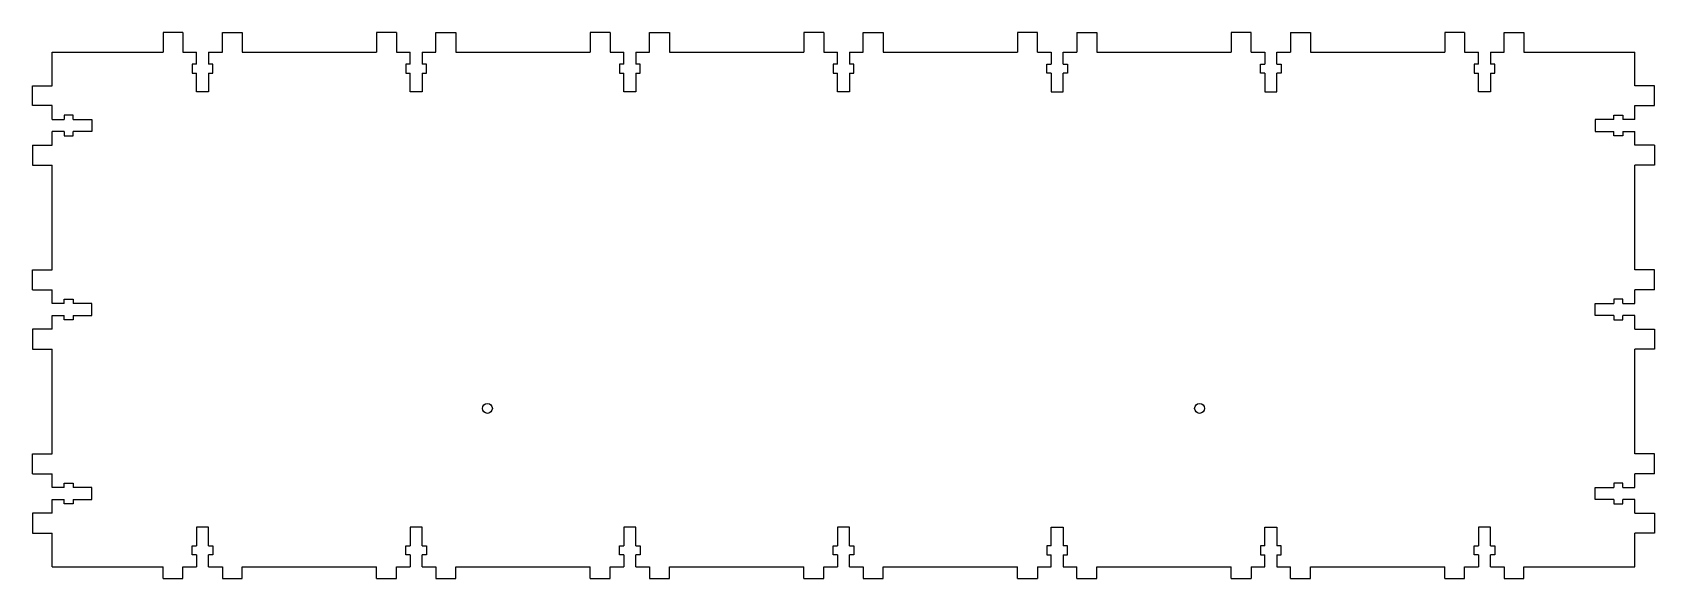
# Model space of a CAD drawing. Header units: millimetres. Extents: x -205 to 205, y -68 to 70.
import ezdxf

# ---------------------------------------------------------------- set-up
doc = ezdxf.new("R2010")
doc.units = ezdxf.units.MM

msp = doc.modelspace()

# ---------------------------------------------------------------- linework, layer by layer
at = {"color": 7, "linetype": 'Continuous', "lineweight": 25}
for p, q in [((-167, 70), (-172, 70)), ((-172, 70), (-172, 65)), ((-167, 70), (-167, 65)), ((-157, 70), (-152, 70)), ((-157, 65), (-157, 70)), ((-152, 70), (-152, 65)), ((-113, 70), (-118, 70)), ((-118, 70), (-118, 65)), ((-113, 70), (-113, 65)), ((-103, 70), (-98, 70)), ((-103, 65), (-103, 70)), ((-98, 70), (-98, 65)), ((-59, 70), (-64, 70)), ((-64, 70), (-64, 65)), ((-59, 70), (-59, 65)), ((-49, 70), (-44, 70)), ((-49, 65), (-49, 70)), ((-44, 70), (-44, 65)), ((-5, 70), (-10, 70)), ((-10, 70), (-10, 65)), ((-5, 70), (-5, 65)), ((5, 70), (10, 70)), ((5, 65), (5, 70)), ((10, 70), (10, 65)), ((49, 70), (44, 70)), ((44, 70), (44, 65)), ((49, 65), (49, 70)), ((59, 70), (64, 70)), ((59, 70), (59, 65)), ((64, 70), (64, 65)), ((103, 70), (98, 70)), ((98, 70), (98, 65)), ((103, 65), (103, 70)), ((113, 70), (118, 70)), ((113, 70), (113, 65)), ((118, 70), (118, 65)), ((157, 70), (152, 70)), ((152, 70), (152, 65)), ((157, 70), (157, 65)), ((167, 70), (172, 70)), ((167, 65), (167, 70)), ((172, 70), (172, 65)), ((-200, 65), (-172, 65)), ((-200, 56.5), (-200, 65)), ((-167, 65), (-163.5, 65)), ((-164.6, 62), (-164.6, 59.7)), ((-163.5, 62), (-164.6, 62)), ((-163.5, 62), (-163.5, 65)), ((-160.5, 65), (-157, 65)), ((-160.5, 65), (-160.5, 62)), ((-159.4, 62), (-160.5, 62)), ((-159.4, 59.7), (-159.4, 62)), ((-152, 65), (-118, 65)), ((-113, 65), (-109.5, 65)), ((-110.6, 62), (-110.6, 59.7)), ((-109.5, 62), (-110.6, 62)), ((-109.5, 62), (-109.5, 65)), ((-106.5, 65), (-103, 65)), ((-106.5, 65), (-106.5, 62)), ((-105.4, 62), (-106.5, 62)), ((-105.4, 59.7), (-105.4, 62)), ((-98, 65), (-64, 65)), ((-59, 65), (-55.5, 65)), ((-56.6, 62), (-56.6, 59.7)), ((-55.5, 62), (-56.6, 62)), ((-55.5, 62), (-55.5, 65)), ((-52.5, 65), (-49, 65)), ((-52.5, 65), (-52.5, 62)), ((-51.4, 62), (-52.5, 62)), ((-51.4, 59.7), (-51.4, 62)), ((-44, 65), (-10, 65)), ((-5, 65), (-1.5, 65)), ((-2.6, 62), (-2.6, 59.7)), ((-1.5, 62), (-2.6, 62)), ((-1.5, 62), (-1.5, 65)), ((1.5, 65), (5, 65)), ((1.5, 65), (1.5, 62)), ((2.6, 62), (1.5, 62)), ((2.6, 59.7), (2.6, 62)), ((10, 65), (44, 65)), ((49, 65), (52.5, 65)), ((51.4, 59.7), (51.4, 62)), ((51.4, 62), (52.5, 62)), ((52.5, 65), (52.5, 62)), ((55.5, 65), (59, 65)), ((55.5, 62), (55.5, 65)), ((55.5, 62), (56.6, 62)), ((56.6, 62), (56.6, 59.7)), ((64, 65), (98, 65)), ((103, 65), (106.5, 65)), ((105.4, 59.7), (105.4, 62)), ((105.4, 62), (106.5, 62)), ((106.5, 65), (106.5, 62)), ((109.5, 65), (113, 65)), ((109.5, 62), (109.5, 65)), ((109.5, 62), (110.6, 62)), ((110.6, 62), (110.6, 59.7)), ((118, 65), (152, 65)), ((157, 65), (160.5, 65)), ((159.4, 62), (159.4, 59.7)), ((160.5, 62), (159.4, 62)), ((160.5, 62), (160.5, 65)), ((163.5, 65), (167, 65)), ((163.5, 65), (163.5, 62)), ((164.6, 62), (163.5, 62)), ((164.6, 59.7), (164.6, 62)), ((172, 65), (200, 65)), ((200, 56.5), (200, 65)), ((-164.6, 59.7), (-163.5, 59.7)), ((-163.5, 55), (-163.5, 59.7)), ((-160.5, 59.7), (-159.4, 59.7)), ((-160.5, 59.7), (-160.5, 55)), ((-110.6, 59.7), (-109.5, 59.7)), ((-109.5, 55), (-109.5, 59.7)), ((-106.5, 59.7), (-105.4, 59.7)), ((-106.5, 59.7), (-106.5, 55)), ((-56.6, 59.7), (-55.5, 59.7)), ((-55.5, 55), (-55.5, 59.7)), ((-52.5, 59.7), (-51.4, 59.7)), ((-52.5, 59.7), (-52.5, 55)), ((-2.6, 59.7), (-1.5, 59.7)), ((-1.5, 55), (-1.5, 59.7)), ((1.5, 59.7), (2.6, 59.7)), ((1.5, 59.7), (1.5, 55)), ((52.5, 59.7), (51.4, 59.7)), ((52.5, 59.7), (52.5, 55)), ((56.6, 59.7), (55.5, 59.7)), ((55.5, 55), (55.5, 59.7)), ((106.5, 59.7), (105.4, 59.7)), ((106.5, 59.7), (106.5, 55)), ((110.6, 59.7), (109.5, 59.7)), ((109.5, 55), (109.5, 59.7)), ((159.4, 59.7), (160.5, 59.7)), ((160.5, 55), (160.5, 59.7)), ((163.5, 59.7), (164.6, 59.7)), ((163.5, 59.7), (163.5, 55)), ((-205, 56.5), (-200, 56.5)), ((-205, 51.5), (-205, 56.5)), ((-160.5, 55), (-163.5, 55)), ((-106.5, 55), (-109.5, 55)), ((-52.5, 55), (-55.5, 55)), ((1.5, 55), (-1.5, 55)), ((52.5, 55), (55.5, 55)), ((106.5, 55), (109.5, 55)), ((163.5, 55), (160.5, 55)), ((205, 56.5), (200, 56.5)), ((205, 51.5), (205, 56.5)), ((-200, 51.5), (-205, 51.5)), ((-200, 48), (-200, 51.5)), ((200, 48), (200, 51.5)), ((200, 51.5), (205, 51.5)), ((-200, 48), (-197, 48)), ((-197, 49.1), (-197, 48)), ((-194.7, 49.1), (-197, 49.1)), ((-194.7, 48), (-194.7, 49.1)), ((-194.7, 48), (-190, 48)), ((-190, 48), (-190, 45)), ((190, 48), (190, 45)), ((194.7, 48), (190, 48)), ((194.7, 48), (194.7, 49.1)), ((194.7, 49.1), (197, 49.1)), ((197, 49.1), (197, 48)), ((200, 48), (197, 48)), ((-205, 41.5), (-200, 41.5)), ((-205, 41.5), (-205, 36.5)), ((-197, 45), (-200, 45)), ((-200, 41.5), (-200, 45)), ((-197, 45), (-197, 43.9)), ((-197, 43.9), (-194.7, 43.9)), ((-190, 45), (-194.7, 45)), ((-194.7, 43.9), (-194.7, 45)), ((190, 45), (194.7, 45)), ((194.7, 43.9), (194.7, 45)), ((197, 43.9), (194.7, 43.9)), ((197, 45), (200, 45)), ((197, 45), (197, 43.9)), ((200, 41.5), (200, 45)), ((205, 41.5), (200, 41.5)), ((205, 41.5), (205, 36.5)), ((-205, 36.5), (-200, 36.5)), ((-200, 10), (-200, 36.5)), ((200, 10), (200, 36.5)), ((205, 36.5), (200, 36.5)), ((-205, 10), (-200, 10)), ((-205, 5), (-205, 10)), ((205, 10), (200, 10)), ((205, 5), (205, 10)), ((-205, 5), (-200, 5)), ((-200, 1.5), (-200, 5)), ((200, 1.5), (200, 5)), ((205, 5), (200, 5)), ((-197, 1.5), (-200, 1.5)), ((-197, 1.5), (-197, 2.6)), ((-197, 2.6), (-194.7, 2.6)), ((-194.7, 2.6), (-194.7, 1.5)), ((-190, 1.5), (-194.7, 1.5)), ((-190, -1.5), (-190, 1.5)), ((190, -1.5), (190, 1.5)), ((190, 1.5), (194.7, 1.5)), ((194.7, 2.6), (194.7, 1.5)), ((197, 2.6), (194.7, 2.6)), ((197, 1.5), (197, 2.6)), ((197, 1.5), (200, 1.5)), ((-200, -1.5), (-197, -1.5)), ((-200, -5), (-200, -1.5)), ((-197, -2.6), (-197, -1.5)), ((-194.7, -2.6), (-197, -2.6)), ((-194.7, -1.5), (-190, -1.5)), ((-194.7, -1.5), (-194.7, -2.6)), ((194.7, -1.5), (190, -1.5)), ((194.7, -1.5), (194.7, -2.6)), ((194.7, -2.6), (197, -2.6)), ((200, -1.5), (197, -1.5)), ((197, -2.6), (197, -1.5)), ((200, -5), (200, -1.5)), ((-200, -5), (-205, -5)), ((-205, -5), (-205, -10)), ((200, -5), (205, -5)), ((205, -5), (205, -10)), ((-205, -10), (-200, -10)), ((-200, -36.5), (-200, -10)), ((200, -36.5), (200, -10)), ((205, -10), (200, -10)), ((-205, -36.5), (-200, -36.5)), ((-205, -41.5), (-205, -36.5)), ((205, -36.5), (200, -36.5)), ((205, -41.5), (205, -36.5)), ((-205, -41.5), (-200, -41.5)), ((-200, -45), (-200, -41.5)), ((-197, -45), (-200, -45)), ((-197, -45), (-197, -43.9)), ((-197, -43.9), (-194.7, -43.9)), ((-194.7, -43.9), (-194.7, -45)), ((-190, -45), (-194.7, -45)), ((-190, -48), (-190, -45)), ((190, -48), (190, -45)), ((190, -45), (194.7, -45)), ((194.7, -43.9), (194.7, -45)), ((197, -43.9), (194.7, -43.9)), ((197, -45), (197, -43.9)), ((197, -45), (200, -45)), ((200, -45), (200, -41.5)), ((205, -41.5), (200, -41.5)), ((-200, -48), (-197, -48)), ((-200, -51.5), (-200, -48)), ((-197, -49.1), (-197, -48)), ((-194.7, -49.1), (-197, -49.1)), ((-194.7, -48), (-190, -48)), ((-194.7, -48), (-194.7, -49.1)), ((194.7, -48), (190, -48)), ((194.7, -48), (194.7, -49.1)), ((194.7, -49.1), (197, -49.1)), ((200, -48), (197, -48)), ((197, -49.1), (197, -48)), ((200, -51.5), (200, -48)), ((-200, -51.5), (-205, -51.5)), ((-205, -51.5), (-205, -56.5)), ((200, -51.5), (205, -51.5)), ((205, -51.5), (205, -56.5)), ((-205, -56.5), (-200, -56.5)), ((-200, -65), (-200, -56.5)), ((-163.5, -55), (-163.5, -59.7)), ((-160.5, -55), (-163.5, -55)), ((-160.5, -59.7), (-160.5, -55)), ((-109.5, -55), (-109.5, -59.7)), ((-106.5, -55), (-109.5, -55)), ((-106.5, -59.7), (-106.5, -55)), ((-55.5, -55), (-55.5, -59.7)), ((-52.5, -55), (-55.5, -55)), ((-52.5, -59.7), (-52.5, -55)), ((-1.5, -55), (-1.5, -59.7)), ((1.5, -55), (-1.5, -55)), ((1.5, -59.7), (1.5, -55)), ((52.5, -59.7), (52.5, -55)), ((52.5, -55), (55.5, -55)), ((55.5, -55), (55.5, -59.7)), ((106.5, -59.7), (106.5, -55)), ((106.5, -55), (109.5, -55)), ((109.5, -55), (109.5, -59.7)), ((160.5, -55), (160.5, -59.7)), ((163.5, -55), (160.5, -55)), ((163.5, -59.7), (163.5, -55)), ((200, -65), (200, -56.5)), ((205, -56.5), (200, -56.5)), ((-164.6, -62), (-164.6, -59.7)), ((-164.6, -59.7), (-163.5, -59.7)), ((-160.5, -59.7), (-159.4, -59.7)), ((-159.4, -59.7), (-159.4, -62)), ((-110.6, -62), (-110.6, -59.7)), ((-110.6, -59.7), (-109.5, -59.7)), ((-106.5, -59.7), (-105.4, -59.7)), ((-105.4, -59.7), (-105.4, -62)), ((-56.6, -62), (-56.6, -59.7)), ((-56.6, -59.7), (-55.5, -59.7)), ((-52.5, -59.7), (-51.4, -59.7)), ((-51.4, -59.7), (-51.4, -62)), ((-2.6, -62), (-2.6, -59.7)), ((-2.6, -59.7), (-1.5, -59.7)), ((1.5, -59.7), (2.6, -59.7)), ((2.6, -59.7), (2.6, -62)), ((51.4, -59.7), (51.4, -62)), ((52.5, -59.7), (51.4, -59.7)), ((56.6, -59.7), (55.5, -59.7)), ((56.6, -62), (56.6, -59.7)), ((105.4, -59.7), (105.4, -62)), ((106.5, -59.7), (105.4, -59.7)), ((110.6, -59.7), (109.5, -59.7)), ((110.6, -62), (110.6, -59.7)), ((159.4, -62), (159.4, -59.7)), ((159.4, -59.7), (160.5, -59.7)), ((163.5, -59.7), (164.6, -59.7)), ((164.6, -59.7), (164.6, -62)), ((-200, -65), (-172, -65)), ((-172, -68), (-172, -65)), ((-167, -68), (-167, -65)), ((-167, -65), (-163.5, -65)), ((-163.5, -62), (-164.6, -62)), ((-163.5, -62), (-163.5, -65)), ((-159.4, -62), (-160.5, -62)), ((-160.5, -65), (-160.5, -62)), ((-160.5, -65), (-157, -65)), ((-157, -65), (-157, -68)), ((-152, -68), (-152, -65)), ((-152, -65), (-118, -65)), ((-118, -68), (-118, -65)), ((-113, -68), (-113, -65)), ((-113, -65), (-109.5, -65)), ((-109.5, -62), (-110.6, -62)), ((-109.5, -62), (-109.5, -65)), ((-105.4, -62), (-106.5, -62)), ((-106.5, -65), (-106.5, -62)), ((-106.5, -65), (-103, -65)), ((-103, -65), (-103, -68)), ((-98, -68), (-98, -65)), ((-98, -65), (-64, -65)), ((-64, -68), (-64, -65)), ((-59, -68), (-59, -65)), ((-59, -65), (-55.5, -65)), ((-55.5, -62), (-56.6, -62)), ((-55.5, -62), (-55.5, -65)), ((-51.4, -62), (-52.5, -62)), ((-52.5, -65), (-52.5, -62)), ((-52.5, -65), (-49, -65)), ((-49, -65), (-49, -68)), ((-44, -68), (-44, -65)), ((-44, -65), (-10, -65)), ((-10, -68), (-10, -65)), ((-5, -68), (-5, -65)), ((-5, -65), (-1.5, -65)), ((-1.5, -62), (-2.6, -62)), ((-1.5, -62), (-1.5, -65)), ((2.6, -62), (1.5, -62)), ((1.5, -65), (1.5, -62)), ((1.5, -65), (5, -65)), ((5, -65), (5, -68)), ((10, -68), (10, -65)), ((10, -65), (44, -65)), ((44, -68), (44, -65)), ((49, -65), (49, -68)), ((49, -65), (52.5, -65)), ((51.4, -62), (52.5, -62)), ((52.5, -65), (52.5, -62)), ((55.5, -62), (56.6, -62)), ((55.5, -62), (55.5, -65)), ((55.5, -65), (59, -65)), ((59, -68), (59, -65)), ((64, -68), (64, -65)), ((64, -65), (98, -65)), ((98, -68), (98, -65)), ((103, -65), (103, -68)), ((103, -65), (106.5, -65)), ((105.4, -62), (106.5, -62)), ((106.5, -65), (106.5, -62)), ((109.5, -62), (110.6, -62)), ((109.5, -62), (109.5, -65)), ((109.5, -65), (113, -65)), ((113, -68), (113, -65)), ((118, -68), (118, -65)), ((118, -65), (152, -65)), ((152, -68), (152, -65)), ((157, -68), (157, -65)), ((157, -65), (160.5, -65)), ((160.5, -62), (159.4, -62)), ((160.5, -62), (160.5, -65)), ((164.6, -62), (163.5, -62)), ((163.5, -65), (163.5, -62)), ((163.5, -65), (167, -65)), ((167, -65), (167, -68)), ((172, -68), (172, -65)), ((172, -65), (200, -65)), ((-172, -68), (-167, -68)), ((-157, -68), (-152, -68)), ((-118, -68), (-113, -68)), ((-103, -68), (-98, -68)), ((-64, -68), (-59, -68)), ((-49, -68), (-44, -68)), ((-10, -68), (-5, -68)), ((5, -68), (10, -68)), ((44, -68), (49, -68)), ((59, -68), (64, -68)), ((98, -68), (103, -68)), ((113, -68), (118, -68)), ((152, -68), (157, -68)), ((167, -68), (172, -68))]:
    msp.add_line(p, q, dxfattribs=at)
for centre in [(-90, -25), (90, -25)]:
    msp.add_circle(centre, 1.25, dxfattribs=at)

doc.saveas('drawing.dxf')
